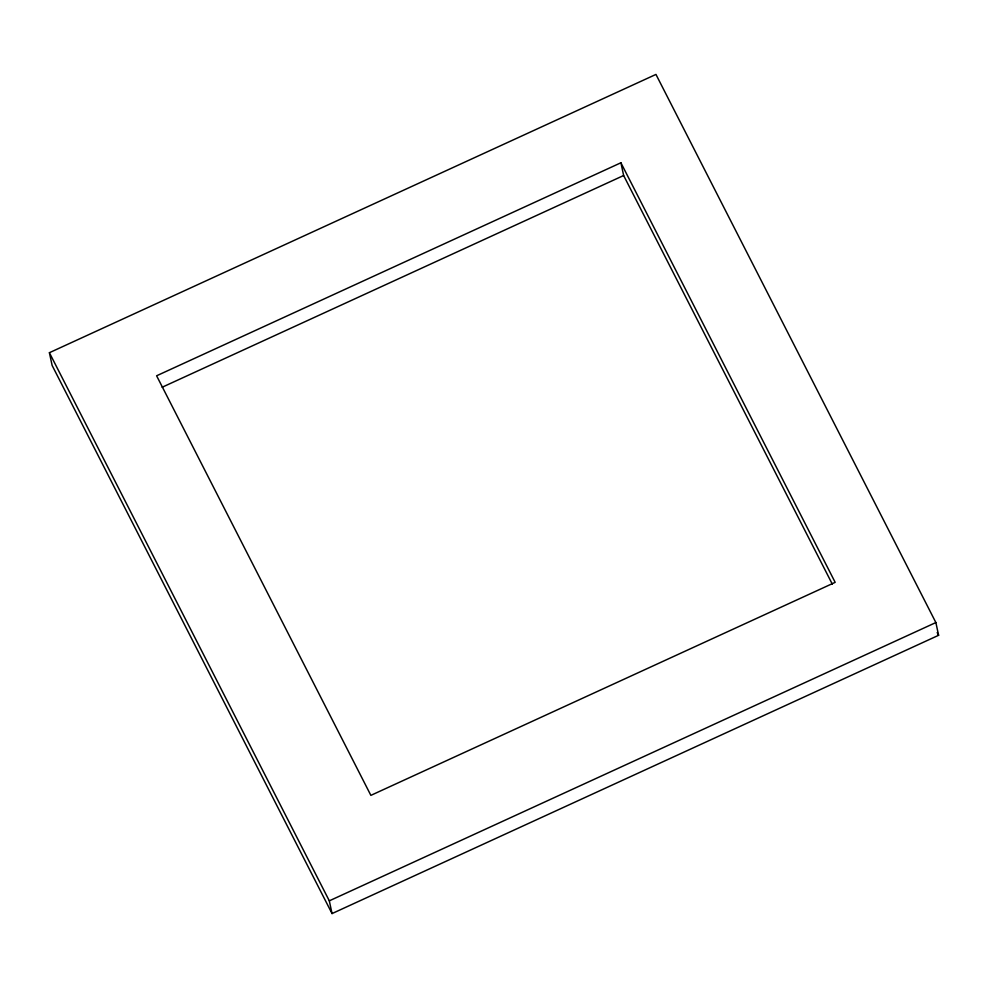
<?xml version="1.0" encoding="UTF-8"?>
<svg xmlns="http://www.w3.org/2000/svg" width="988" height="988" viewBox="0 0 988 988"><rect width="100%" height="100%" fill="white"/><g stroke="black" fill="none" stroke-linecap="round" stroke-linejoin="round"><path stroke-width="1.48" d="M49.4 352.704L655.958 74.421L935.871 622.551L938.6 635.296L332.042 913.579L52.129 365.449L49.4 352.704L329.313 900.834L332.042 913.579M620.909 162.773L156.61 375.786L370.871 795.365L835.169 582.352L620.909 162.773L623.638 175.518L832.304 584.13M162.143 387.247L623.638 175.518M329.313 900.834L935.871 622.551M937.192 632.555L938.6 635.296"/></g></svg>
